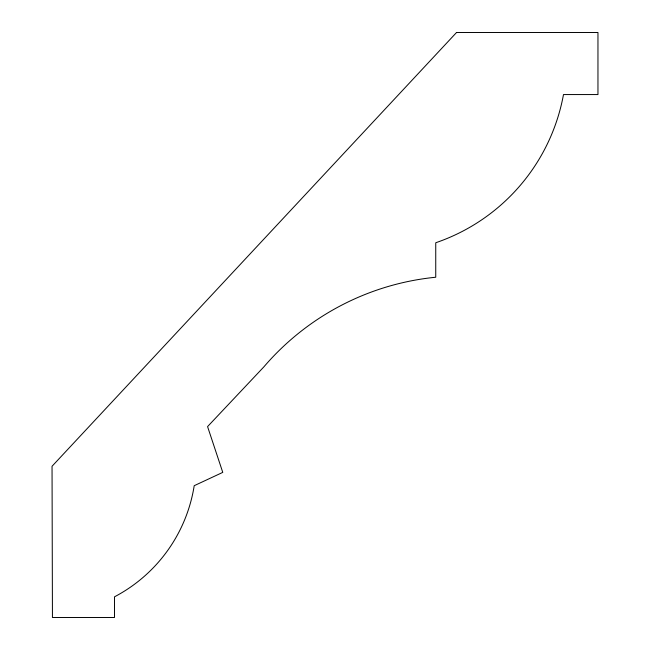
<?xml version="1.0" encoding="UTF-8"?>
<svg xmlns="http://www.w3.org/2000/svg" width="650" height="650" viewBox="0 0 650 650"><rect width="100%" height="100%" fill="white"/><g stroke="black" fill="none" stroke-linecap="round" stroke-linejoin="round"><path stroke-width="0.97" d="M456.536 32.5L52.041 466.269L52.439 617.5L114.497 617.5L114.497 596.814A152.295 152.295 0 0 0 194.204 485.696L222.763 472.379L207.569 426.595L263.811 366.933A260.098 260.098 0 0 1 435.744 277.233L435.744 242.751A193.399 193.399 0 0 0 563.485 94.559L597.959 94.559L597.959 32.5L456.536 32.5"/></g></svg>
